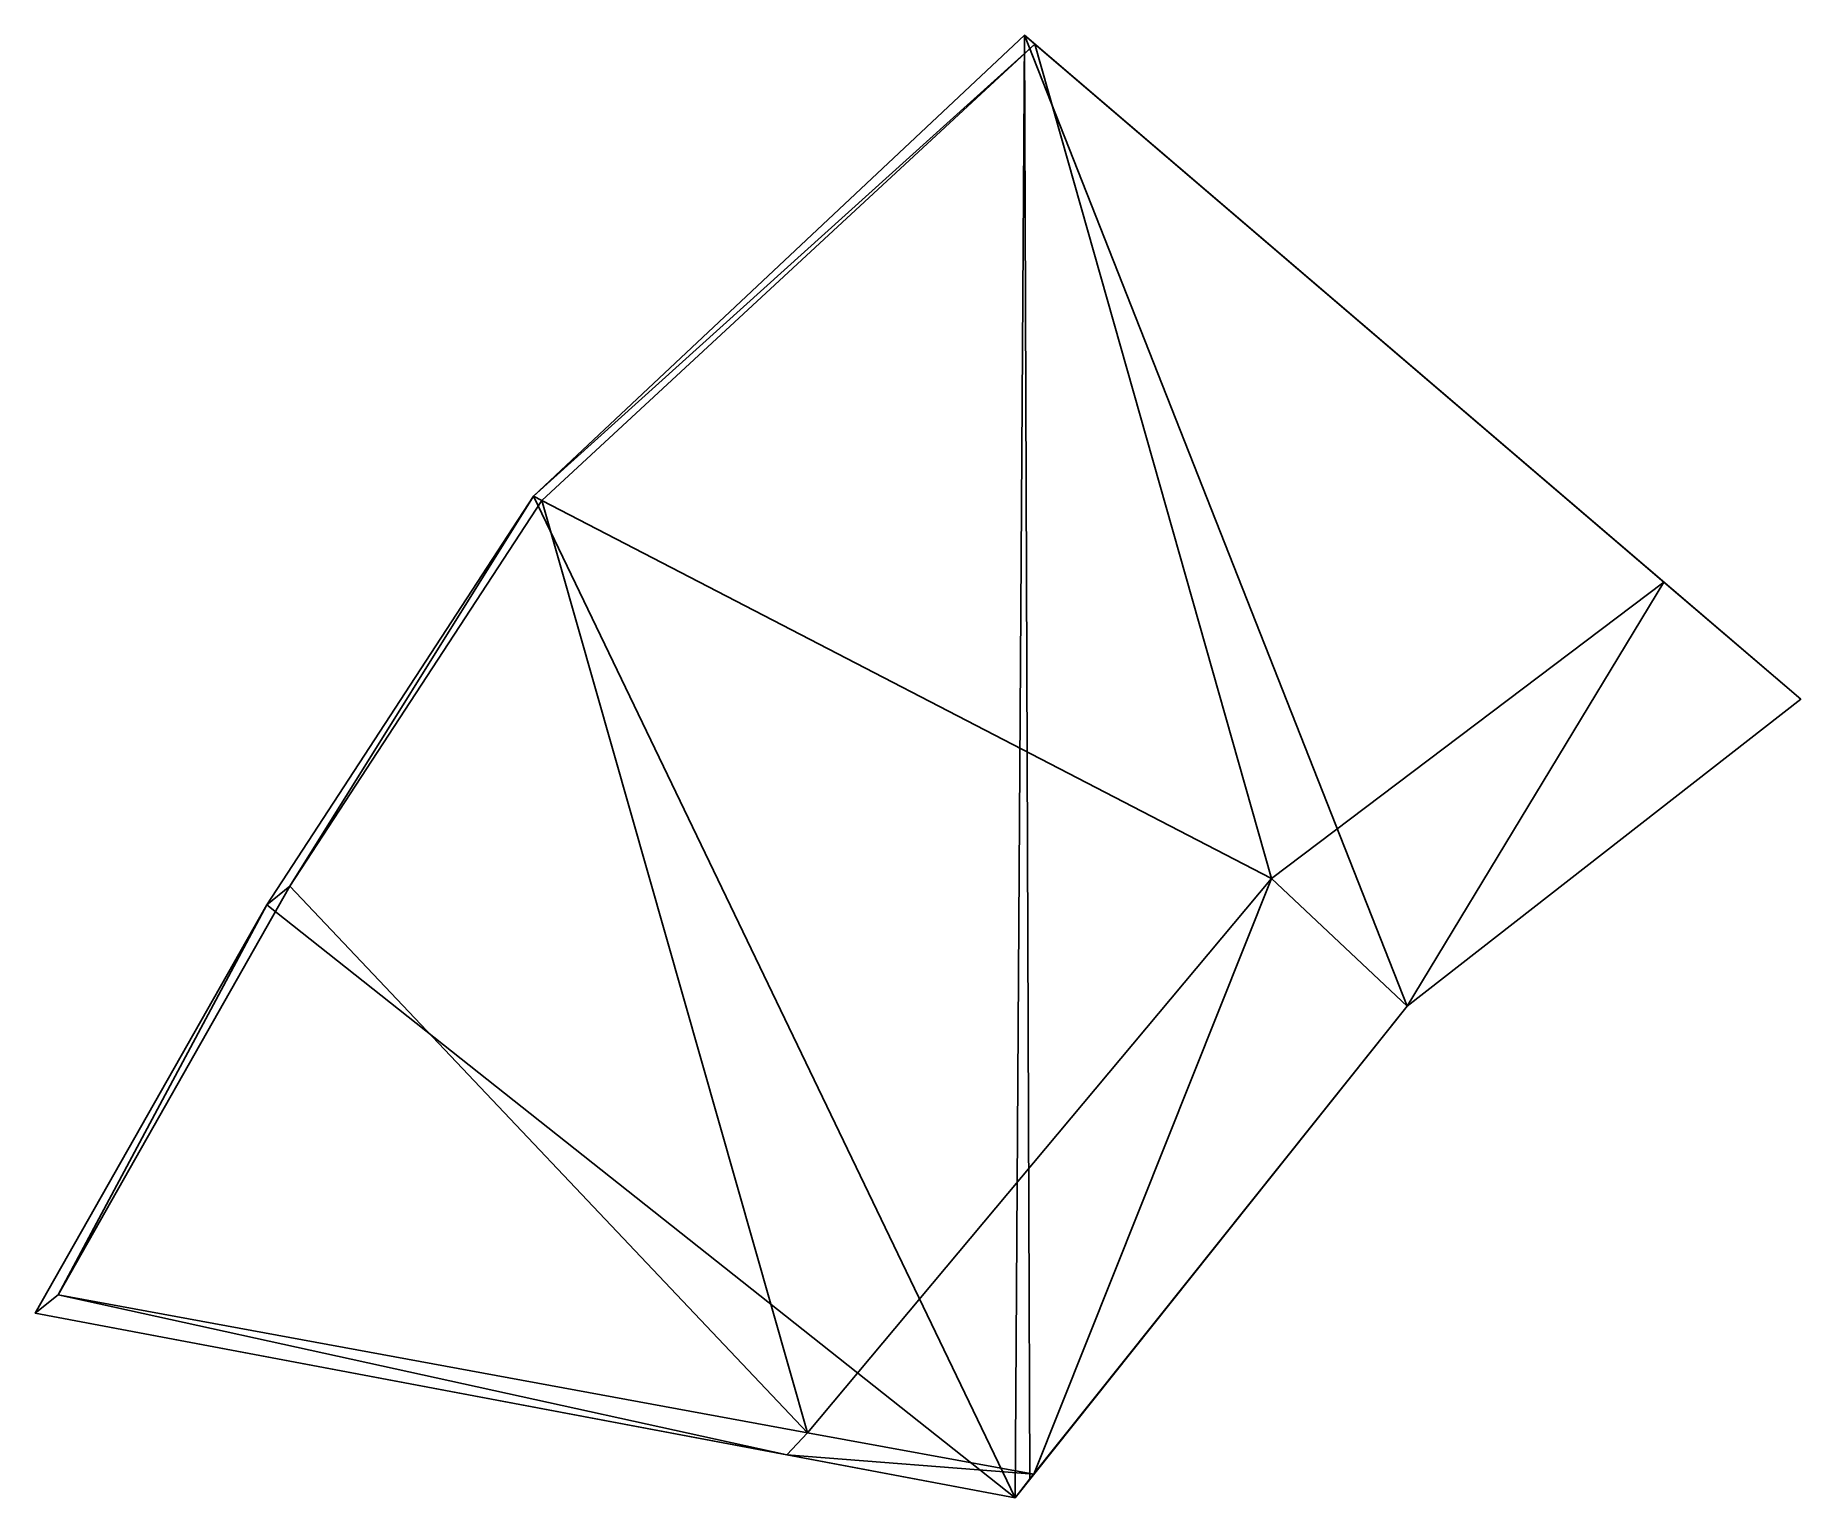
# Model space of a CAD drawing. Extents: x 317 to 529, y 860 to 1036.
import ezdxf

# ---------------------------------------------------------------- set-up
doc = ezdxf.new("R2010")
doc.units = 0
doc.layers.get('0').update_dxf_attribs({"color": 13, "linetype": 'CONTINUOUS'})

msp = doc.modelspace()

# ---------------------------------------------------------------- linework, layer by layer
for p, q in [((377.03, 980.82, 31.08), (436.03, 1036.2, 10)), ((436.03, 1036.2, 10), (377.03, 980.82, 10)), ((377.03, 980.82, 31.08), (436.03, 1036.2, 38.02)), ((437.28, 1035.13, 41.65), (377.03, 980.82, 31.08)), ((378.02, 980.29, 34.78), (437.28, 1035.13, 41.65)), ((436.03, 1036.2, 10), (434.89, 860.41, 10)), ((436.03, 1036.2, 38.02), (436.03, 1036.2, 10)), ((437.28, 1035.13, 41.65), (436.03, 1036.2, 38.02)), ((436.03, 1036.2, 10), (436.65, 862.69, 10)), ((436.03, 1036.2, 10), (482.02, 919.51, 10)), ((436.03, 1036.2, 10), (529.28, 956.39, 10)), ((436.03, 1036.2, 38.02), (529.28, 956.39, 10)), ((436.03, 1036.2, 38.02), (529.28, 956.39, 132.64)), ((465.71, 934.84, 126.16), (437.28, 1035.13, 41.65)), ((512.85, 970.45, 132.01), (437.28, 1035.13, 41.65)), ((437.28, 1035.13, 41.65), (529.28, 956.39, 132.64)), ((377.03, 980.82, 31.08), (345.01, 931.68, 21.18)), ((377.03, 980.82, 31.08), (345.01, 931.68, 10)), ((377.03, 980.82, 10), (345.01, 931.68, 10)), ((347.76, 933.9, 25.54), (377.03, 980.82, 31.08)), ((378.02, 980.29, 34.78), (347.76, 933.9, 25.54)), ((377.03, 980.82, 31.08), (378.02, 980.29, 34.78)), ((377.03, 980.82, 10), (377.03, 980.82, 31.08)), ((377.03, 980.82, 10), (434.89, 860.41, 10)), ((465.71, 934.84, 126.16), (378.02, 980.29, 34.78)), ((378.02, 980.29, 34.78), (409.96, 868.2, 108.71)), ((512.85, 970.45, 132.01), (465.71, 934.84, 126.16)), ((512.85, 970.45, 132.01), (482.02, 919.51, 127.05)), ((529.28, 956.39, 132.64), (512.85, 970.45, 132.01)), ((482.02, 919.51, 127.05), (529.28, 956.39, 132.64)), ((529.28, 956.39, 132.64), (482.02, 919.51, 10)), ((482.02, 919.51, 10), (529.28, 956.39, 10)), ((529.28, 956.39, 10), (529.28, 956.39, 132.64)), ((347.76, 933.9, 25.54), (319.93, 884.79, 14.36)), ((347.76, 933.9, 25.54), (345.01, 931.68, 21.18)), ((409.96, 868.2, 108.71), (347.76, 933.9, 25.54)), ((409.96, 868.2, 108.71), (465.71, 934.84, 126.16)), ((465.71, 934.84, 126.16), (437.15, 863.24, 115.65)), ((482.02, 919.51, 127.05), (465.71, 934.84, 126.16)), ((345.01, 931.68, 10), (317.18, 882.58, 10)), ((317.18, 882.58, 10), (345.01, 931.68, 21.18)), ((319.93, 884.79, 14.36), (345.01, 931.68, 21.18)), ((345.01, 931.68, 21.18), (345.01, 931.68, 10)), ((345.01, 931.68, 10), (434.89, 860.41, 10)), ((482.02, 919.51, 10), (434.89, 860.41, 10)), ((482.02, 919.51, 10), (434.89, 860.41, 112.08)), ((436.65, 862.69, 10), (482.02, 919.51, 10)), ((437.15, 863.24, 115.65), (482.02, 919.51, 127.05)), ((482.02, 919.51, 10), (437.15, 863.24, 115.65)), ((482.02, 919.51, 127.05), (482.02, 919.51, 10)), ((317.18, 882.58, 10), (319.93, 884.79, 14.36)), ((319.93, 884.79, 14.36), (409.96, 868.2, 108.71)), ((407.46, 865.57, 105.25), (319.93, 884.79, 14.36)), ((317.18, 882.58, 10), (407.46, 865.57, 105.25)), ((317.18, 882.58, 10), (434.89, 860.41, 10)), ((409.96, 868.2, 108.71), (407.46, 865.57, 105.25)), ((437.15, 863.24, 115.65), (409.96, 868.2, 108.71)), ((407.46, 865.57, 105.25), (437.15, 863.24, 115.65)), ((434.89, 860.41, 10), (407.46, 865.57, 105.25)), ((434.89, 860.41, 112.08), (407.46, 865.57, 105.25)), ((434.89, 860.41, 112.08), (437.15, 863.24, 115.65)), ((434.89, 860.41, 10), (436.65, 862.69, 10)), ((434.89, 860.41, 10), (434.89, 860.41, 112.08))]:
    msp.add_line(p, q)

# ---------------------------------------------------------------- meshes
mesh = msp.add_polyface()
corners = [(377.03, 980.82, 31.08), (436.03, 1036.2, 10), (377.03, 980.82, 10)]
mesh.append_faces([[corners[k] for k in face] for face in [(0, 1, 2)]])
mesh = msp.add_polyface()
corners = [(436.03, 1036.2, 38.02), (436.03, 1036.2, 10), (377.03, 980.82, 31.08)]
mesh.append_faces([[corners[k] for k in face] for face in [(0, 1, 2)]])
mesh = msp.add_polyface()
corners = [(436.03, 1036.2, 38.02), (377.03, 980.82, 31.08), (437.28, 1035.13, 41.65)]
mesh.append_faces([[corners[k] for k in face] for face in [(0, 1, 2)]])
mesh = msp.add_polyface()
corners = [(436.03, 1036.2, 10), (434.89, 860.41, 10), (377.03, 980.82, 10)]
mesh.append_faces([[corners[k] for k in face] for face in [(0, 1, 2)]])
mesh = msp.add_polyface()
corners = [(437.28, 1035.13, 41.65), (377.03, 980.82, 31.08), (378.02, 980.29, 34.78)]
mesh.append_faces([[corners[k] for k in face] for face in [(0, 1, 2)]])
mesh = msp.add_polyface()
corners = [(465.71, 934.84, 126.16), (437.28, 1035.13, 41.65), (378.02, 980.29, 34.78)]
mesh.append_faces([[corners[k] for k in face] for face in [(0, 1, 2)]])
mesh = msp.add_polyface()
corners = [(436.65, 862.69, 10), (434.89, 860.41, 10), (436.03, 1036.2, 10)]
mesh.append_faces([[corners[k] for k in face] for face in [(0, 1, 2)]])
mesh = msp.add_polyface()
corners = [(482.02, 919.51, 10), (436.65, 862.69, 10), (436.03, 1036.2, 10)]
mesh.append_faces([[corners[k] for k in face] for face in [(0, 1, 2)]])
mesh = msp.add_polyface()
corners = [(529.28, 956.39, 10), (482.02, 919.51, 10), (436.03, 1036.2, 10)]
mesh.append_faces([[corners[k] for k in face] for face in [(0, 1, 2)]])
mesh = msp.add_polyface()
corners = [(436.03, 1036.2, 38.02), (529.28, 956.39, 10), (436.03, 1036.2, 10)]
mesh.append_faces([[corners[k] for k in face] for face in [(0, 1, 2)]])
mesh = msp.add_polyface()
corners = [(529.28, 956.39, 132.64), (529.28, 956.39, 10), (436.03, 1036.2, 38.02)]
mesh.append_faces([[corners[k] for k in face] for face in [(0, 1, 2)]])
mesh = msp.add_polyface()
corners = [(529.28, 956.39, 132.64), (436.03, 1036.2, 38.02), (437.28, 1035.13, 41.65)]
mesh.append_faces([[corners[k] for k in face] for face in [(0, 1, 2)]])
mesh = msp.add_polyface()
corners = [(512.85, 970.45, 132.01), (437.28, 1035.13, 41.65), (465.71, 934.84, 126.16)]
mesh.append_faces([[corners[k] for k in face] for face in [(0, 1, 2)]])
mesh = msp.add_polyface()
corners = [(529.28, 956.39, 132.64), (437.28, 1035.13, 41.65), (512.85, 970.45, 132.01)]
mesh.append_faces([[corners[k] for k in face] for face in [(0, 1, 2)]])
mesh = msp.add_polyface()
corners = [(377.03, 980.82, 31.08), (345.01, 931.68, 21.18), (347.76, 933.9, 25.54)]
mesh.append_faces([[corners[k] for k in face] for face in [(0, 1, 2)]])
mesh = msp.add_polyface()
corners = [(377.03, 980.82, 31.08), (345.01, 931.68, 10), (345.01, 931.68, 21.18)]
mesh.append_faces([[corners[k] for k in face] for face in [(0, 1, 2)]])
mesh = msp.add_polyface()
corners = [(377.03, 980.82, 10), (345.01, 931.68, 10), (377.03, 980.82, 31.08)]
mesh.append_faces([[corners[k] for k in face] for face in [(0, 1, 2)]])
mesh = msp.add_polyface()
corners = [(434.89, 860.41, 10), (345.01, 931.68, 10), (377.03, 980.82, 10)]
mesh.append_faces([[corners[k] for k in face] for face in [(0, 1, 2)]])
mesh = msp.add_polyface()
corners = [(377.03, 980.82, 31.08), (347.76, 933.9, 25.54), (378.02, 980.29, 34.78)]
mesh.append_faces([[corners[k] for k in face] for face in [(0, 1, 2)]])
mesh = msp.add_polyface()
corners = [(409.96, 868.2, 108.71), (378.02, 980.29, 34.78), (347.76, 933.9, 25.54)]
mesh.append_faces([[corners[k] for k in face] for face in [(0, 1, 2)]])
mesh = msp.add_polyface()
corners = [(465.71, 934.84, 126.16), (378.02, 980.29, 34.78), (409.96, 868.2, 108.71)]
mesh.append_faces([[corners[k] for k in face] for face in [(0, 1, 2)]])
mesh = msp.add_polyface()
corners = [(512.85, 970.45, 132.01), (465.71, 934.84, 126.16), (482.02, 919.51, 127.05)]
mesh.append_faces([[corners[k] for k in face] for face in [(0, 1, 2)]])
mesh = msp.add_polyface()
corners = [(529.28, 956.39, 132.64), (512.85, 970.45, 132.01), (482.02, 919.51, 127.05)]
mesh.append_faces([[corners[k] for k in face] for face in [(0, 1, 2)]])
mesh = msp.add_polyface()
corners = [(529.28, 956.39, 132.64), (482.02, 919.51, 10), (529.28, 956.39, 10)]
mesh.append_faces([[corners[k] for k in face] for face in [(0, 1, 2)]])
mesh = msp.add_polyface()
corners = [(529.28, 956.39, 132.64), (482.02, 919.51, 127.05), (482.02, 919.51, 10)]
mesh.append_faces([[corners[k] for k in face] for face in [(0, 1, 2)]])
mesh = msp.add_polyface()
corners = [(409.96, 868.2, 108.71), (347.76, 933.9, 25.54), (319.93, 884.79, 14.36)]
mesh.append_faces([[corners[k] for k in face] for face in [(0, 1, 2)]])
mesh = msp.add_polyface()
corners = [(347.76, 933.9, 25.54), (345.01, 931.68, 21.18), (319.93, 884.79, 14.36)]
mesh.append_faces([[corners[k] for k in face] for face in [(0, 1, 2)]])
mesh = msp.add_polyface()
corners = [(465.71, 934.84, 126.16), (409.96, 868.2, 108.71), (437.15, 863.24, 115.65)]
mesh.append_faces([[corners[k] for k in face] for face in [(0, 1, 2)]])
mesh = msp.add_polyface()
corners = [(482.02, 919.51, 127.05), (465.71, 934.84, 126.16), (437.15, 863.24, 115.65)]
mesh.append_faces([[corners[k] for k in face] for face in [(0, 1, 2)]])
mesh = msp.add_polyface()
corners = [(345.01, 931.68, 10), (317.18, 882.58, 10), (345.01, 931.68, 21.18)]
mesh.append_faces([[corners[k] for k in face] for face in [(0, 1, 2)]])
mesh = msp.add_polyface()
corners = [(345.01, 931.68, 21.18), (317.18, 882.58, 10), (319.93, 884.79, 14.36)]
mesh.append_faces([[corners[k] for k in face] for face in [(0, 1, 2)]])
mesh = msp.add_polyface()
corners = [(434.89, 860.41, 10), (317.18, 882.58, 10), (345.01, 931.68, 10)]
mesh.append_faces([[corners[k] for k in face] for face in [(0, 1, 2)]])
mesh = msp.add_polyface()
corners = [(482.02, 919.51, 10), (434.89, 860.41, 10), (436.65, 862.69, 10)]
mesh.append_faces([[corners[k] for k in face] for face in [(0, 1, 2)]])
mesh = msp.add_polyface()
corners = [(482.02, 919.51, 10), (434.89, 860.41, 112.08), (434.89, 860.41, 10)]
mesh.append_faces([[corners[k] for k in face] for face in [(0, 1, 2)]])
mesh = msp.add_polyface()
corners = [(482.02, 919.51, 10), (437.15, 863.24, 115.65), (434.89, 860.41, 112.08)]
mesh.append_faces([[corners[k] for k in face] for face in [(0, 1, 2)]])
mesh = msp.add_polyface()
corners = [(482.02, 919.51, 127.05), (437.15, 863.24, 115.65), (482.02, 919.51, 10)]
mesh.append_faces([[corners[k] for k in face] for face in [(0, 1, 2)]])
mesh = msp.add_polyface()
corners = [(319.93, 884.79, 14.36), (317.18, 882.58, 10), (407.46, 865.57, 105.25)]
mesh.append_faces([[corners[k] for k in face] for face in [(0, 1, 2)]])
mesh = msp.add_polyface()
corners = [(319.93, 884.79, 14.36), (407.46, 865.57, 105.25), (409.96, 868.2, 108.71)]
mesh.append_faces([[corners[k] for k in face] for face in [(0, 1, 2)]])
mesh = msp.add_polyface()
corners = [(407.46, 865.57, 105.25), (317.18, 882.58, 10), (434.89, 860.41, 10)]
mesh.append_faces([[corners[k] for k in face] for face in [(0, 1, 2)]])
mesh = msp.add_polyface()
corners = [(437.15, 863.24, 115.65), (409.96, 868.2, 108.71), (407.46, 865.57, 105.25)]
mesh.append_faces([[corners[k] for k in face] for face in [(0, 1, 2)]])
mesh = msp.add_polyface()
corners = [(434.89, 860.41, 112.08), (407.46, 865.57, 105.25), (434.89, 860.41, 10)]
mesh.append_faces([[corners[k] for k in face] for face in [(0, 1, 2)]])
mesh = msp.add_polyface()
corners = [(437.15, 863.24, 115.65), (407.46, 865.57, 105.25), (434.89, 860.41, 112.08)]
mesh.append_faces([[corners[k] for k in face] for face in [(0, 1, 2)]])

doc.saveas('drawing.dxf')
